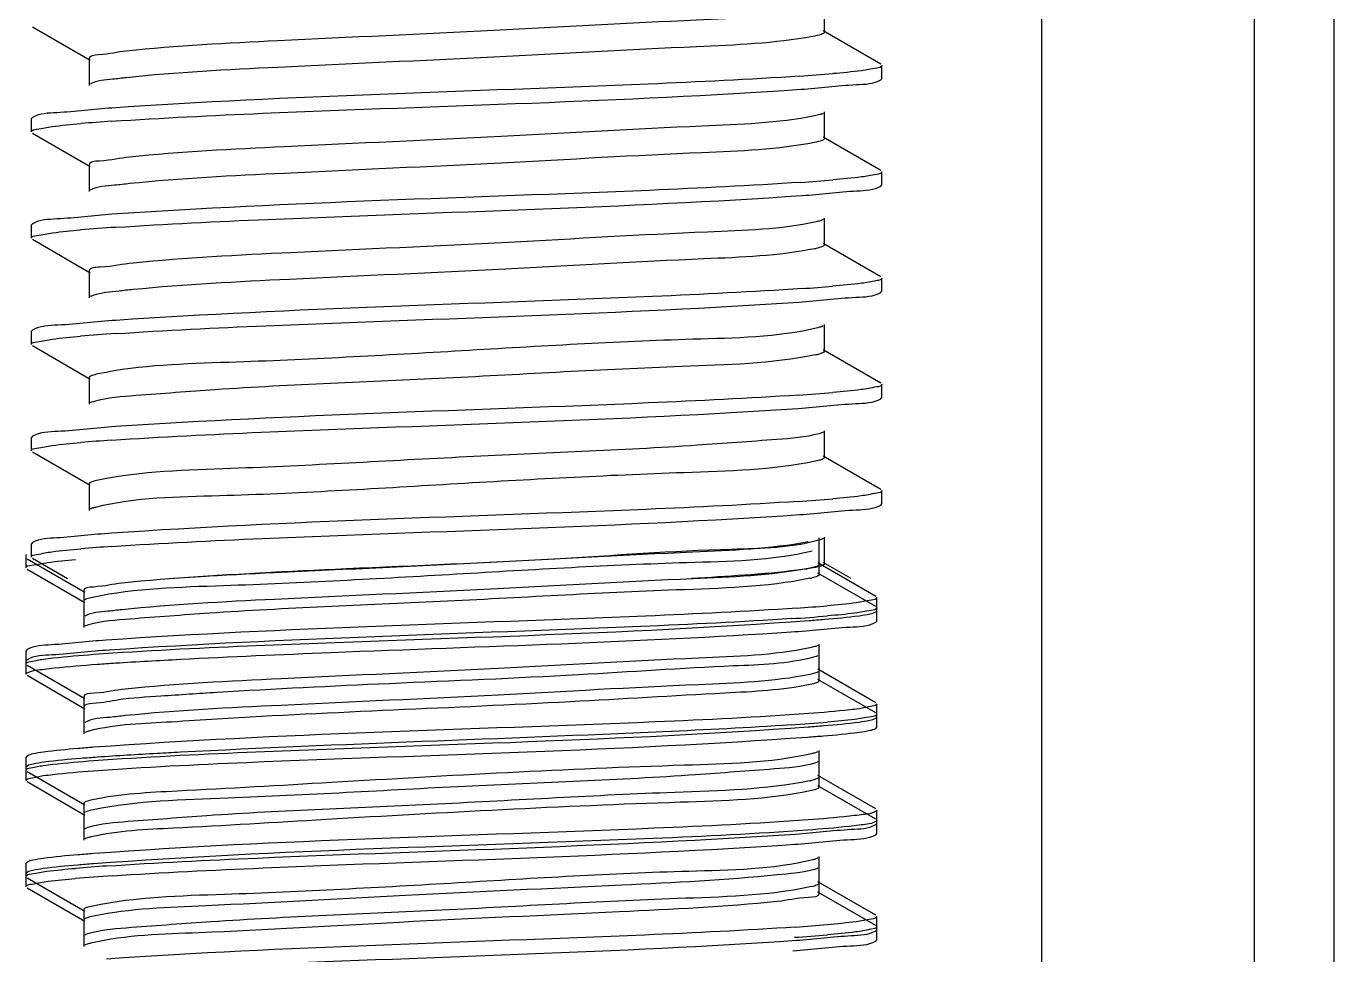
# Model space of a CAD drawing. Extents: x 4995099 to 5303443, y 4627657 to 4889583.
# Drawn here: x 5045816.2 to 5046182.3, y 4736606.9 to 4736867 of the extents above; entities that cross this region are included whole.
import ezdxf

# ---------------------------------------------------------------- set-up
doc = ezdxf.new("R2010")
doc.units = 0
doc.header["$LTSCALE"] = 1000
doc.header["$MEASUREMENT"] = 0
doc.layers.get('0').update_dxf_attribs({"color": 4, "linetype": 'CONTINUOUS'})

msp = doc.modelspace()

# ---------------------------------------------------------------- linework, layer by layer
at = {"linetype": 'Continuous'}
for p, q in [((5046100.42, 4737945.93), (5046100.42, 4732019.65)), ((5046159.95, 4737945.93), (5046159.95, 4732019.65)), ((5046182.28, 4737945.93), (5046182.28, 4732019.65)), ((5046039.66, 4736865.31), (5046039.66, 4736872.75)), ((5045817.93, 4736866.84), (5045834.08, 4736857.49)), ((5046055.49, 4736856.33), (5046039.34, 4736865.68)), ((5045833.76, 4736857.86), (5045833.76, 4736850.42)), ((5046055.77, 4736852.28), (5046055.77, 4736856)), ((5046055.77, 4736852.28), (5046055.77, 4736856)), ((5046055.49, 4736851.96), (5046055.77, 4736852.28)), ((5045817.93, 4736841.45), (5045817.64, 4736841.12)), ((5045817.64, 4736837.4), (5045817.64, 4736841.12)), ((5045817.64, 4736837.4), (5045817.64, 4736841.12)), ((5046039.66, 4736835.54), (5046039.66, 4736842.98)), ((5045817.93, 4736837.07), (5045834.08, 4736827.72)), ((5046055.49, 4736826.56), (5046039.34, 4736835.92)), ((5045833.76, 4736828.1), (5045833.76, 4736820.66)), ((5046055.77, 4736822.52), (5046055.77, 4736826.24)), ((5046055.77, 4736822.52), (5046055.77, 4736826.24)), ((5046055.49, 4736822.19), (5046055.77, 4736822.52)), ((5045817.93, 4736811.68), (5045817.64, 4736811.35)), ((5045817.64, 4736807.63), (5045817.64, 4736811.35)), ((5045817.64, 4736807.63), (5045817.64, 4736811.35)), ((5046039.66, 4736805.77), (5046039.66, 4736813.21)), ((5045817.93, 4736807.31), (5045834.08, 4736797.96)), ((5046055.49, 4736796.8), (5046039.34, 4736806.15)), ((5045833.76, 4736798.33), (5045833.76, 4736790.89)), ((5046055.77, 4736792.75), (5046055.77, 4736796.47)), ((5046055.77, 4736792.75), (5046055.77, 4736796.47)), ((5046055.49, 4736792.42), (5046055.77, 4736792.75)), ((5045817.93, 4736781.91), (5045817.64, 4736781.59)), ((5045817.64, 4736777.87), (5045817.64, 4736781.59)), ((5045817.64, 4736777.87), (5045817.64, 4736781.59)), ((5046039.66, 4736776.01), (5046039.66, 4736783.45)), ((5045817.93, 4736777.54), (5045834.08, 4736768.19)), ((5046055.49, 4736767.03), (5046039.34, 4736776.38)), ((5045833.76, 4736768.57), (5045833.76, 4736761.12)), ((5046055.77, 4736762.98), (5046055.77, 4736766.71)), ((5046055.77, 4736762.98), (5046055.77, 4736766.71)), ((5046055.49, 4736762.66), (5046055.77, 4736762.98)), ((5046039.66, 4736746.24), (5046039.66, 4736753.68)), ((5045817.93, 4736752.15), (5045817.64, 4736751.82)), ((5045817.64, 4736748.1), (5045817.64, 4736751.82)), ((5045817.64, 4736748.1), (5045817.64, 4736751.82)), ((5045817.93, 4736747.78), (5045834.08, 4736738.42)), ((5046038.15, 4736745.43), (5046037.14, 4736745.19)), ((5046055.49, 4736737.27), (5046039.34, 4736746.62)), ((5045833.76, 4736738.8), (5045833.76, 4736731.36)), ((5046055.77, 4736733.22), (5046055.77, 4736736.94)), ((5046055.49, 4736732.89), (5046055.77, 4736733.22)), ((5046038.18, 4736716.3), (5046038.18, 4736723.74)), ((5046039.66, 4736716.48), (5046039.66, 4736723.92)), ((5045817.93, 4736722.38), (5045817.64, 4736722.06)), ((5045817.64, 4736718.34), (5045817.64, 4736722.06)), ((5045817.64, 4736718.34), (5045817.64, 4736722.06)), ((5046038.18, 4736713.45), (5046038.18, 4736720.89)), ((5045816.16, 4736715.31), (5045816.16, 4736719.03)), ((5045816.16, 4736715.31), (5045816.16, 4736719.03)), ((5045816.44, 4736717.83), (5045832.6, 4736708.48)), ((5045817.93, 4736718.01), (5045827.77, 4736712.31)), ((5046038.48, 4736715.76), (5046037.17, 4736715.43)), ((5046054, 4736707.32), (5046037.85, 4736716.67)), ((5046047.18, 4736712.31), (5046039.34, 4736716.85)), ((5045816.44, 4736714.98), (5045832.6, 4736705.63)), ((5046054, 4736704.47), (5046037.85, 4736713.82)), ((5045832.27, 4736708.85), (5045832.27, 4736701.41)), ((5045832.27, 4736706.01), (5045832.27, 4736698.56)), ((5046054.29, 4736703.27), (5046054.29, 4736706.99)), ((5046054, 4736702.95), (5046054.29, 4736703.27)), ((5046054.29, 4736700.42), (5046054.29, 4736704.14)), ((5046054.29, 4736700.42), (5046054.29, 4736704.14)), ((5046054, 4736700.1), (5046054.29, 4736700.42)), ((5046038.18, 4736686.53), (5046038.18, 4736693.97)), ((5045816.44, 4736692.44), (5045816.16, 4736692.11)), ((5045816.16, 4736688.39), (5045816.16, 4736692.11)), ((5045816.16, 4736688.39), (5045816.16, 4736692.11)), ((5046038.18, 4736683.68), (5046038.18, 4736691.12)), ((5045816.44, 4736689.59), (5045816.16, 4736689.26)), ((5045816.16, 4736685.54), (5045816.16, 4736689.26)), ((5045816.16, 4736685.54), (5045816.16, 4736689.26)), ((5045816.44, 4736688.06), (5045832.6, 4736678.71)), ((5046054, 4736677.55), (5046037.85, 4736686.91)), ((5045816.44, 4736685.22), (5045832.6, 4736675.86)), ((5046036.62, 4736682.86), (5046035.64, 4736682.63)), ((5046054, 4736674.7), (5046037.85, 4736684.06)), ((5045832.27, 4736679.09), (5045832.27, 4736671.65)), ((5045832.27, 4736676.24), (5045832.27, 4736668.8)), ((5046054.29, 4736673.51), (5046054.29, 4736677.23)), ((5046054.29, 4736673.51), (5046054.29, 4736677.23)), ((5046054, 4736673.18), (5046054.29, 4736673.51)), ((5046054.29, 4736670.66), (5046054.29, 4736674.38)), ((5046054.29, 4736670.66), (5046054.29, 4736674.38)), ((5046054, 4736670.33), (5046054.29, 4736670.66)), ((5045816.44, 4736662.67), (5045816.16, 4736662.34)), ((5045816.16, 4736658.62), (5045816.16, 4736662.34)), ((5045816.16, 4736658.62), (5045816.16, 4736662.34)), ((5046038.18, 4736656.76), (5046038.18, 4736664.2)), ((5046038.18, 4736653.91), (5046038.18, 4736661.36)), ((5045816.44, 4736659.82), (5045816.16, 4736659.5)), ((5045816.16, 4736655.78), (5045816.16, 4736659.5)), ((5045816.16, 4736655.78), (5045816.16, 4736659.5)), ((5045816.44, 4736658.3), (5045832.6, 4736648.95)), ((5046054, 4736647.79), (5046037.85, 4736657.14)), ((5045816.44, 4736655.45), (5045832.6, 4736646.1)), ((5046054, 4736644.94), (5046037.85, 4736654.29)), ((5046036.96, 4736653.18), (5046035.68, 4736652.87)), ((5045832.27, 4736649.32), (5045832.27, 4736641.88)), ((5045832.27, 4736646.47), (5045832.27, 4736639.03)), ((5046054.29, 4736643.74), (5046054.29, 4736647.46)), ((5046054.29, 4736643.74), (5046054.29, 4736647.46)), ((5046054, 4736643.41), (5046054.29, 4736643.74)), ((5046054.29, 4736640.89), (5046054.29, 4736644.61)), ((5046054.29, 4736640.89), (5046054.29, 4736644.61)), ((5046054, 4736640.57), (5046054.29, 4736640.89)), ((5045816.44, 4736632.9), (5045816.16, 4736632.58)), ((5045816.16, 4736628.86), (5045816.16, 4736632.58)), ((5045816.16, 4736628.86), (5045816.16, 4736632.58)), ((5046038.18, 4736627), (5046038.18, 4736634.44)), ((5046038.18, 4736624.15), (5046038.18, 4736631.59)), ((5045816.44, 4736630.06), (5045816.16, 4736629.73)), ((5045816.16, 4736626.01), (5045816.16, 4736629.73)), ((5045816.16, 4736626.01), (5045816.16, 4736629.73)), ((5045816.44, 4736628.53), (5045832.6, 4736619.18)), ((5045816.44, 4736625.68), (5045832.6, 4736616.33)), ((5046036.41, 4736626.12), (5046035.6, 4736625.94)), ((5046054, 4736618.02), (5046037.85, 4736627.37)), ((5046054, 4736615.17), (5046037.85, 4736624.53)), ((5045832.27, 4736619.56), (5045832.27, 4736612.11)), ((5046054.29, 4736613.97), (5046054.29, 4736617.7)), ((5045832.27, 4736616.71), (5045832.27, 4736609.27)), ((5046054, 4736613.65), (5046054.29, 4736613.97)), ((5046054.29, 4736611.13), (5046054.29, 4736614.85)), ((5046054.29, 4736611.13), (5046054.29, 4736614.85)), ((5046054, 4736610.8), (5046054.29, 4736611.13))]:
    msp.add_line(p, q, dxfattribs=at)
for centre, radius, start, end in [((5045998.38, 4737372.63), 520.75, 273.7824, 274.8062), ((5045874.39, 4736328.78), 512.73, 93.8281, 94.8033), ((5045998.8, 4737337.66), 515.54, 273.8103, 274.8058), ((5045875.77, 4736281.8), 529.99, 93.7358, 94.8048), ((5046031.95, 4736829.54), 25.35, 281.4289, 282.338), ((5045999.23, 4737302.54), 510.17, 273.8417, 274.8037), ((5045875.63, 4736253.79), 528.24, 93.7444, 94.8051), ((5046032.74, 4736796.08), 21.58, 281.5727, 283.5086), ((5045998.01, 4737287.99), 525.43, 273.7577, 274.8062), ((5045874.24, 4736241.45), 510.75, 93.8386, 94.8036), ((5045997.85, 4737260.28), 527.49, 273.7478, 274.8056), ((5045874.36, 4736210.11), 512.33, 93.8302, 94.8034), ((5046031.15, 4736733.99), 22.06, 281.5584, 283.3366), ((5045997.75, 4737212.96), 510.06, 273.842, 274.8039), ((5045995.76, 4737235.2), 535.23, 273.7147, 274.7998), ((5045995.59, 4737207.58), 537.38, 273.7049, 274.7979), ((5046030.71, 4736679.34), 24.14, 281.4817, 282.6766), ((5045872.91, 4736120.24), 512.72, 93.8281, 94.8033), ((5045874.94, 4736091.7), 538.5, 93.6991, 94.7988), ((5045997.34, 4737128.7), 515.12, 273.8126, 274.8057), ((5045996.8, 4737132.72), 522.01, 273.7817, 274.8013)]:
    msp.add_arc(centre, radius, start, end, dxfattribs=at)
for points, knots in [([(5046036.41, 4736871.55), (5046025.69, 4736869.57), (5045995.74, 4736868.44), (5045945.88, 4736865.6), (5045892.63, 4736863.24), (5045858.3, 4736861.5), (5045844.19, 4736860.02)], [0, 0, 0, 0, 0.169916, 0.464788, 0.779028, 1, 1, 1, 1]), ([(5046036.41, 4736864.11), (5046025.69, 4736862.13), (5045995.74, 4736861), (5045945.88, 4736858.16), (5045892.63, 4736855.8), (5045858.3, 4736854.05), (5045844.19, 4736852.57)], [0, 0, 0, 0, 0.169916, 0.464788, 0.779028, 1, 1, 1, 1]), ([(5046039.66, 4736865.31), (5046039.66, 4736864.97), (5046038.16, 4736864.48), (5046037.23, 4736864.26), (5046036.41, 4736864.11)], [0, 0, 0, 0, 0.287813, 1, 1, 1, 1]), ([(5045844.19, 4736860.02), (5045841.58, 4736859.74), (5045839.11, 4736858.97), (5045833.75, 4736858.81), (5045833.76, 4736857.86)], [0, 0, 0, 0, 0.733736, 1, 1, 1, 1]), ([(5046055.77, 4736856), (5046055.77, 4736855.46), (5046052.9, 4736855.1), (5046051.44, 4736854.71), (5046049.99, 4736854.52)], [0, 0, 0, 0, 0.271384, 1, 1, 1, 1]), ([(5045844.19, 4736852.57), (5045842.92, 4736852.44), (5045839.57, 4736851.95), (5045835.94, 4736851.88), (5045834.08, 4736850.8)], [0, 0, 0, 0, 0.373853, 1, 1, 1, 1]), ([(5046032.73, 4736853.01), (5046018.61, 4736852.06), (5045954.41, 4736848.97), (5045890.14, 4736847.48), (5045840.14, 4736844.08)], [0, 0, 0, 0, 0.220263, 1, 1, 1, 1]), ([(5046033.06, 4736849.31), (5046038.25, 4736849.66), (5046045.53, 4736850.67), (5046053.46, 4736850.79), (5046055.49, 4736851.96)], [0, 0, 0, 0, 0.690508, 1, 1, 1, 1]), ([(5045840.16, 4736840.36), (5045854.23, 4736841.32), (5045918.53, 4736844.41), (5045982.91, 4736845.91), (5046033.06, 4736849.31)], [0, 0, 0, 0, 0.219081, 1, 1, 1, 1]), ([(5045840.14, 4736844.08), (5045835, 4736843.73), (5045827.79, 4736842.73), (5045819.93, 4736842.6), (5045817.93, 4736841.45)], [0, 0, 0, 0, 0.690323, 1, 1, 1, 1]), ([(5046036.91, 4736841.88), (5046026.56, 4736839.81), (5045997.09, 4736838.82), (5045947.7, 4736835.88), (5045894.23, 4736833.57), (5045859.52, 4736831.8), (5045845.12, 4736830.34)], [0, 0, 0, 0, 0.164798, 0.457724, 0.773903, 1, 1, 1, 1]), ([(5046039.33, 4736842.6), (5046039.05, 4736842.44), (5046038.24, 4736842.17), (5046037.41, 4736841.98), (5046036.91, 4736841.88)], [0, 0, 0, 0, 0.388853, 1, 1, 1, 1]), ([(5045817.64, 4736837.4), (5045817.64, 4736837.94), (5045820.51, 4736838.3), (5045821.96, 4736838.69), (5045823.4, 4736838.88)], [0, 0, 0, 0, 0.271489, 1, 1, 1, 1]), ([(5046036.91, 4736834.44), (5046026.56, 4736832.37), (5045997.09, 4736831.38), (5045947.7, 4736828.44), (5045894.23, 4736826.13), (5045859.52, 4736824.35), (5045845.12, 4736822.9)], [0, 0, 0, 0, 0.164798, 0.457724, 0.773903, 1, 1, 1, 1]), ([(5046039.66, 4736835.54), (5046039.66, 4736835.25), (5046038.42, 4736834.77), (5046037.61, 4736834.58), (5046036.91, 4736834.44)], [0, 0, 0, 0, 0.292777, 1, 1, 1, 1]), ([(5045845.12, 4736830.34), (5045842.28, 4736830.06), (5045839.61, 4736829.2), (5045833.75, 4736829.13), (5045833.76, 4736828.1)], [0, 0, 0, 0, 0.734506, 1, 1, 1, 1]), ([(5046055.77, 4736826.24), (5046055.77, 4736825.7), (5046052.92, 4736825.34), (5046051.48, 4736824.95), (5046050.04, 4736824.76)], [0, 0, 0, 0, 0.271538, 1, 1, 1, 1]), ([(5045845.12, 4736822.9), (5045843.72, 4736822.76), (5045840.07, 4736822.23), (5045836.1, 4736822.2), (5045834.08, 4736821.03)], [0, 0, 0, 0, 0.375724, 1, 1, 1, 1]), ([(5046033.06, 4736823.26), (5046018.95, 4736822.31), (5045954.65, 4736819.21), (5045890.28, 4736817.72), (5045840.16, 4736814.32)], [0, 0, 0, 0, 0.219643, 1, 1, 1, 1]), ([(5046033.41, 4736819.57), (5046038.52, 4736819.91), (5046045.68, 4736820.91), (5046053.49, 4736821.05), (5046055.49, 4736822.19)], [0, 0, 0, 0, 0.690201, 1, 1, 1, 1]), ([(5045841.23, 4736810.67), (5045855.4, 4736811.61), (5045919.46, 4736814.68), (5045983.59, 4736816.17), (5046033.41, 4736819.57)], [0, 0, 0, 0, 0.221375, 1, 1, 1, 1]), ([(5045840.16, 4736814.32), (5045835.02, 4736813.97), (5045827.8, 4736812.97), (5045819.94, 4736812.83), (5045817.93, 4736811.68)], [0, 0, 0, 0, 0.690341, 1, 1, 1, 1]), ([(5046037.36, 4736812.21), (5046027.4, 4736810.03), (5045998.41, 4736809.21), (5045949.52, 4736806.16), (5045895.85, 4736803.9), (5045860.78, 4736802.1), (5045846.08, 4736800.67)], [0, 0, 0, 0, 0.159658, 0.450626, 0.768754, 1, 1, 1, 1]), ([(5046039.33, 4736812.84), (5046039.09, 4736812.7), (5046038.44, 4736812.47), (5046037.77, 4736812.3), (5046037.36, 4736812.21)], [0, 0, 0, 0, 0.39781, 1, 1, 1, 1]), ([(5045817.64, 4736807.63), (5045817.64, 4736808.19), (5045820.59, 4736808.54), (5045822.07, 4736808.94), (5045823.55, 4736809.13)], [0, 0, 0, 0, 0.271035, 1, 1, 1, 1]), ([(5046036.97, 4736804.69), (5046026.78, 4736802.62), (5045997.67, 4736801.64), (5045948.75, 4736798.71), (5045895.42, 4736796.43), (5045860.65, 4736794.65), (5045846.08, 4736793.23)], [0, 0, 0, 0, 0.163103, 0.454144, 0.77037, 1, 1, 1, 1]), ([(5046039.66, 4736805.77), (5046039.66, 4736805.52), (5046038.65, 4736805.06), (5046037.95, 4736804.9), (5046037.36, 4736804.77)], [0, 0, 0, 0, 0.298854, 1, 1, 1, 1]), ([(5045846.08, 4736800.67), (5045843, 4736800.38), (5045840.13, 4736799.43), (5045833.76, 4736799.44), (5045833.76, 4736798.33)], [0, 0, 0, 0, 0.735116, 1, 1, 1, 1]), ([(5046055.77, 4736796.47), (5046055.77, 4736795.93), (5046052.93, 4736795.57), (5046051.49, 4736795.18), (5046050.06, 4736795)], [0, 0, 0, 0, 0.271601, 1, 1, 1, 1]), ([(5045846.08, 4736793.23), (5045844.78, 4736793.11), (5045841.03, 4736792.68), (5045837.22, 4736792.33), (5045834.86, 4736791.58)], [0, 0, 0, 0, 0.345444, 1, 1, 1, 1]), ([(5046033.41, 4736793.52), (5046019.45, 4736792.57), (5045955.4, 4736789.48), (5045891.26, 4736787.95), (5045841.23, 4736784.62)], [0, 0, 0, 0, 0.2181, 1, 1, 1, 1]), ([(5045834.86, 4736791.58), (5045834.71, 4736791.54), (5045834.44, 4736791.44), (5045834.19, 4736791.33), (5045834.08, 4736791.27)], [0, 0, 0, 0, 0.563324, 1, 1, 1, 1]), ([(5045841.13, 4736780.89), (5045855.17, 4736781.83), (5045918.94, 4736784.89), (5045982.79, 4736786.41), (5046032.45, 4736789.73)], [0, 0, 0, 0, 0.220392, 1, 1, 1, 1]), ([(5046032.45, 4736789.73), (5046037.78, 4736790.09), (5046045.26, 4736791.13), (5046053.41, 4736791.23), (5046055.49, 4736792.42)], [0, 0, 0, 0, 0.690998, 1, 1, 1, 1]), ([(5045841.23, 4736784.62), (5045835.83, 4736784.26), (5045828.28, 4736783.21), (5045820.03, 4736783.12), (5045817.93, 4736781.91)], [0, 0, 0, 0, 0.691204, 1, 1, 1, 1]), ([(5046037.78, 4736782.54), (5046026.4, 4736779.79), (5045992.8, 4736779.4), (5045938.04, 4736775.99), (5045882.59, 4736772.93), (5045848.3, 4736772.13), (5045836.27, 4736769.61)], [0, 0, 0, 0, 0.173919, 0.493974, 0.817428, 1, 1, 1, 1]), ([(5046039.33, 4736783.07), (5046039.14, 4736782.96), (5046038.62, 4736782.76), (5046038.09, 4736782.62), (5046037.78, 4736782.54)], [0, 0, 0, 0, 0.408003, 1, 1, 1, 1]), ([(5045817.64, 4736777.87), (5045817.64, 4736778.42), (5045820.58, 4736778.77), (5045822.05, 4736779.17), (5045823.53, 4736779.36)], [0, 0, 0, 0, 0.271101, 1, 1, 1, 1]), ([(5046037.07, 4736774.94), (5046024.82, 4736772.42), (5045990.06, 4736771.66), (5045934.22, 4736768.15), (5045883.12, 4736766.36), (5045850.39, 4736763.78), (5045838.97, 4736762.97), (5045835.18, 4736761.91)], [0, 0, 0, 0, 0.185394, 0.511906, 0.831666, 0.941677, 1, 1, 1, 1]), ([(5046039.66, 4736776.01), (5046039.66, 4736775.79), (5046038.86, 4736775.36), (5046038.26, 4736775.22), (5046037.78, 4736775.1)], [0, 0, 0, 0, 0.306365, 1, 1, 1, 1]), ([(5045836.27, 4736769.61), (5045835.63, 4736769.48), (5045834.88, 4736769.31), (5045833.76, 4736768.84), (5045833.76, 4736768.57)], [0, 0, 0, 0, 0.705027, 1, 1, 1, 1]), ([(5046032.45, 4736763.69), (5046018.43, 4736762.75), (5045954.66, 4736759.69), (5045890.82, 4736758.16), (5045841.13, 4736754.85)], [0, 0, 0, 0, 0.219978, 1, 1, 1, 1]), ([(5046055.77, 4736766.71), (5046055.77, 4736766.16), (5046052.87, 4736765.8), (5046051.41, 4736765.41), (5046049.94, 4736765.22)], [0, 0, 0, 0, 0.271246, 1, 1, 1, 1]), ([(5045835.18, 4736761.91), (5045834.96, 4736761.85), (5045834.59, 4736761.74), (5045834.23, 4736761.58), (5045834.08, 4736761.5)], [0, 0, 0, 0, 0.577171, 1, 1, 1, 1]), ([(5045840.04, 4736751.06), (5045854.02, 4736752.01), (5045918.11, 4736755.1), (5045982.28, 4736756.62), (5046032.33, 4736759.96)], [0, 0, 0, 0, 0.218278, 1, 1, 1, 1]), ([(5046032.33, 4736759.96), (5046037.69, 4736760.32), (5046045.21, 4736761.36), (5046053.4, 4736761.46), (5046055.49, 4736762.66)], [0, 0, 0, 0, 0.691085, 1, 1, 1, 1]), ([(5045841.13, 4736754.85), (5045835.75, 4736754.49), (5045828.23, 4736753.45), (5045820.02, 4736753.35), (5045817.93, 4736752.15)], [0, 0, 0, 0, 0.691128, 1, 1, 1, 1]), ([(5046038.15, 4736752.87), (5046034.31, 4736751.83), (5046022.82, 4736751), (5045990.01, 4736748.45), (5045938.94, 4736746.64), (5045883.2, 4736743.14), (5045848.53, 4736742.39), (5045836.33, 4736739.86)], [0, 0, 0, 0, 0.059025, 0.169477, 0.489312, 0.815208, 1, 1, 1, 1]), ([(5046039.33, 4736753.31), (5046039.18, 4736753.22), (5046038.79, 4736753.05), (5046038.39, 4736752.93), (5046038.15, 4736752.87)], [0, 0, 0, 0, 0.419644, 1, 1, 1, 1]), ([(5045817.64, 4736748.1), (5045817.64, 4736748.64), (5045820.49, 4736749), (5045821.93, 4736749.39), (5045823.37, 4736749.58)], [0, 0, 0, 0, 0.271575, 1, 1, 1, 1]), ([(5046037.14, 4736745.19), (5046025.06, 4736742.67), (5045990.69, 4736741.87), (5045935.13, 4736738.82), (5045880.4, 4736735.35), (5045846.84, 4736735.04), (5045835.54, 4736732.24)], [0, 0, 0, 0, 0.183095, 0.50716, 0.827184, 1, 1, 1, 1]), ([(5046039.66, 4736746.24), (5046039.66, 4736746.06), (5046039.04, 4736745.66), (5046038.54, 4736745.53), (5046038.15, 4736745.43)], [0, 0, 0, 0, 0.315715, 1, 1, 1, 1]), ([(5045836.33, 4736739.86), (5045835.68, 4736739.73), (5045834.91, 4736739.55), (5045833.76, 4736739.08), (5045833.76, 4736738.8)], [0, 0, 0, 0, 0.705588, 1, 1, 1, 1]), ([(5046055.77, 4736736.94), (5046055.77, 4736736.39), (5046052.85, 4736736.04), (5046051.38, 4736735.64), (5046049.91, 4736735.45)], [0, 0, 0, 0, 0.271149, 1, 1, 1, 1]), ([(5045835.54, 4736732.24), (5045835.25, 4736732.17), (5045834.75, 4736732.03), (5045834.27, 4736731.84), (5045834.08, 4736731.74)], [0, 0, 0, 0, 0.589215, 1, 1, 1, 1]), ([(5046032.33, 4736733.92), (5046018.17, 4736732.97), (5045954.08, 4736729.9), (5045889.91, 4736728.41), (5045840.04, 4736725.01)], [0, 0, 0, 0, 0.221088, 1, 1, 1, 1]), ([(5046032.72, 4736730.22), (5046037.99, 4736730.58), (5046045.38, 4736731.6), (5046053.44, 4736731.71), (5046055.49, 4736732.89)], [0, 0, 0, 0, 0.690779, 1, 1, 1, 1]), ([(5045840.14, 4736721.3), (5045854.17, 4736722.25), (5045918.36, 4736725.34), (5045982.63, 4736726.85), (5046032.72, 4736730.22)], [0, 0, 0, 0, 0.218769, 1, 1, 1, 1]), ([(5045840.04, 4736725.01), (5045834.93, 4736724.66), (5045827.75, 4736723.67), (5045819.93, 4736723.53), (5045817.93, 4736722.38)], [0, 0, 0, 0, 0.690244, 1, 1, 1, 1]), ([(5046038.48, 4736723.2), (5046030.53, 4736720.77), (5046005.27, 4736720.63), (5045961.35, 4736717.23), (5045909.11, 4736715.31), (5045873.54, 4736713.47), (5045857.42, 4736712.31)], [0, 0, 0, 0, 0.137438, 0.410761, 0.732679, 1, 1, 1, 1]), ([(5046039.33, 4736723.54), (5046039.22, 4736723.47), (5046038.94, 4736723.35), (5046038.65, 4736723.25), (5046038.48, 4736723.2)], [0, 0, 0, 0, 0.433013, 1, 1, 1, 1]), ([(5045817.64, 4736718.34), (5045817.64, 4736718.88), (5045820.51, 4736719.23), (5045821.95, 4736719.63), (5045823.39, 4736719.81)], [0, 0, 0, 0, 0.271506, 1, 1, 1, 1]), ([(5046036.24, 4736719.97), (5046024.81, 4736717.24), (5045991.19, 4736716.81), (5045936.42, 4736713.43), (5045881.03, 4736710.36), (5045846.79, 4736709.57), (5045834.78, 4736707.05)], [0, 0, 0, 0, 0.174525, 0.494592, 0.817709, 1, 1, 1, 1]), ([(5046035.08, 4736722.57), (5046024.47, 4736720.57), (5045994.67, 4736719.47), (5045944.95, 4736716.6), (5045891.63, 4736714.26), (5045857.18, 4736712.51), (5045842.98, 4736711.03)], [0, 0, 0, 0, 0.168355, 0.462634, 0.777465, 1, 1, 1, 1]), ([(5045816.16, 4736715.31), (5045816.16, 4736715.87), (5045819.14, 4736716.21), (5045820.63, 4736716.62), (5045822.13, 4736716.81)], [0, 0, 0, 0, 0.270914, 1, 1, 1, 1]), ([(5046038.17, 4736716.3), (5046038.17, 4736715.97), (5046036.76, 4736715.48), (5046035.86, 4736715.28), (5046035.08, 4736715.13)], [0, 0, 0, 0, 0.289227, 1, 1, 1, 1]), ([(5046039.66, 4736716.48), (5046039.66, 4736716.32), (5046039.2, 4736715.97), (5046038.79, 4736715.85), (5046038.48, 4736715.76)], [0, 0, 0, 0, 0.327438, 1, 1, 1, 1]), ([(5046035.57, 4736712.38), (5046023.29, 4736709.85), (5045988.48, 4736709.09), (5045932.59, 4736705.58), (5045881.48, 4736703.8), (5045848.79, 4736701.21), (5045837.41, 4736700.4), (5045833.65, 4736699.34)], [0, 0, 0, 0, 0.185736, 0.512591, 0.832304, 0.942068, 1, 1, 1, 1]), ([(5046035.08, 4736715.13), (5046024.47, 4736713.12), (5045994.67, 4736712.03), (5045944.95, 4736709.16), (5045891.63, 4736706.82), (5045857.18, 4736705.06), (5045842.98, 4736703.59)], [0, 0, 0, 0, 0.168355, 0.462634, 0.777465, 1, 1, 1, 1]), ([(5046037.17, 4736715.43), (5046035.51, 4736715.08), (5046023.96, 4736713.55), (5046012.35, 4736712.91), (5046002.44, 4736712.31)], [0, 0, 0, 0, 0.146271, 1, 1, 1, 1]), ([(5046038.17, 4736713.45), (5046038.17, 4736713.22), (5046037.35, 4736712.79), (5046036.73, 4736712.64), (5046036.24, 4736712.53)], [0, 0, 0, 0, 0.305231, 1, 1, 1, 1]), ([(5045842.98, 4736711.03), (5045840.31, 4736710.76), (5045837.77, 4736709.96), (5045832.27, 4736709.83), (5045832.27, 4736708.85)], [0, 0, 0, 0, 0.733984, 1, 1, 1, 1]), ([(5045834.78, 4736707.05), (5045834.14, 4736706.92), (5045833.39, 4736706.75), (5045832.27, 4736706.28), (5045832.27, 4736706.01)], [0, 0, 0, 0, 0.704981, 1, 1, 1, 1]), ([(5046054.29, 4736706.99), (5046054.29, 4736706.46), (5046051.45, 4736706.1), (5046050.01, 4736705.71), (5046048.58, 4736705.52)], [0, 0, 0, 0, 0.271618, 1, 1, 1, 1]), ([(5045842.98, 4736703.59), (5045841.67, 4736703.46), (5045838.24, 4736702.95), (5045834.5, 4736702.89), (5045832.6, 4736701.79)], [0, 0, 0, 0, 0.374443, 1, 1, 1, 1]), ([(5046031.92, 4736704.04), (5046017.82, 4736703.08), (5045953.37, 4736699.98), (5045888.83, 4736698.49), (5045838.55, 4736695.06)], [0, 0, 0, 0, 0.219056, 1, 1, 1, 1]), ([(5046030.44, 4736701.09), (5046016.37, 4736700.16), (5045952.7, 4736697.11), (5045888.94, 4736695.59), (5045839.4, 4736692.27)], [0, 0, 0, 0, 0.221096, 1, 1, 1, 1]), ([(5046035.27, 4736700.56), (5046036.72, 4736700.66), (5046041.45, 4736701.03), (5046046.18, 4736701.46), (5046049.43, 4736701.91)], [0, 0, 0, 0, 0.307404, 1, 1, 1, 1]), ([(5046054.29, 4736704.14), (5046054.29, 4736703.57), (5046051.25, 4736703.24), (5046049.73, 4736702.82), (5046048.21, 4736702.62)], [0, 0, 0, 0, 0.270633, 1, 1, 1, 1]), ([(5046049.43, 4736701.91), (5046050.43, 4736702.06), (5046051.95, 4736702.32), (5046053.52, 4736702.67), (5046054, 4736702.95)], [0, 0, 0, 0, 0.643343, 1, 1, 1, 1]), ([(5045833.65, 4736699.34), (5045833.44, 4736699.28), (5045833.08, 4736699.17), (5045832.74, 4736699.02), (5045832.6, 4736698.94)], [0, 0, 0, 0, 0.575377, 1, 1, 1, 1]), ([(5045835.08, 4736691.1), (5045849.41, 4736692.15), (5045916.15, 4736695.41), (5045982.98, 4736696.72), (5046035.27, 4736700.56)], [0, 0, 0, 0, 0.215167, 1, 1, 1, 1]), ([(5045859.33, 4736689.71), (5045873.39, 4736690.43), (5045930.39, 4736692.96), (5045987.44, 4736694.53), (5046030.32, 4736697.37)], [0, 0, 0, 0, 0.246725, 1, 1, 1, 1]), ([(5046030.32, 4736697.37), (5046035.81, 4736697.73), (5046043.49, 4736698.79), (5046051.87, 4736698.88), (5046054, 4736700.1)], [0, 0, 0, 0, 0.691433, 1, 1, 1, 1]), ([(5045838.55, 4736695.06), (5045833.44, 4736694.72), (5045826.26, 4736693.72), (5045818.44, 4736693.58), (5045816.44, 4736692.44)], [0, 0, 0, 0, 0.69024, 1, 1, 1, 1]), ([(5045839.4, 4736692.27), (5045834.08, 4736691.92), (5045826.64, 4736690.88), (5045818.51, 4736690.78), (5045816.44, 4736689.59)], [0, 0, 0, 0, 0.690899, 1, 1, 1, 1]), ([(5045820.98, 4736689.74), (5045821.87, 4736689.87), (5045826.56, 4736690.44), (5045831.27, 4736690.82), (5045835.08, 4736691.1)], [0, 0, 0, 0, 0.191294, 1, 1, 1, 1]), ([(5046035.57, 4736692.9), (5046025.33, 4736690.8), (5045996.01, 4736689.85), (5045946.77, 4736686.88), (5045893.24, 4736684.59), (5045858.42, 4736682.81), (5045843.92, 4736681.36)], [0, 0, 0, 0, 0.163231, 0.45556, 0.772333, 1, 1, 1, 1]), ([(5046036.62, 4736690.3), (5046029.36, 4736688.37), (5046007.11, 4736687.73), (5045967.7, 4736684.92), (5045919.41, 4736683.03), (5045885.69, 4736681.37), (5045869.6, 4736680.41)], [0, 0, 0, 0, 0.134666, 0.394603, 0.711038, 1, 1, 1, 1]), ([(5046037.85, 4736693.59), (5046037.58, 4736693.44), (5046036.81, 4736693.18), (5046036.04, 4736693), (5046035.57, 4736692.9)], [0, 0, 0, 0, 0.391472, 1, 1, 1, 1]), ([(5046037.85, 4736690.75), (5046037.69, 4736690.65), (5046037.28, 4736690.49), (5046036.86, 4736690.36), (5046036.62, 4736690.3)], [0, 0, 0, 0, 0.417945, 1, 1, 1, 1]), ([(5045816.16, 4736688.39), (5045816.16, 4736688.85), (5045818.52, 4736689.25), (5045819.77, 4736689.57), (5045820.98, 4736689.74)], [0, 0, 0, 0, 0.274518, 1, 1, 1, 1]), ([(5045816.16, 4736685.54), (5045816.16, 4736685.7), (5045817.98, 4736686.82), (5045819.63, 4736686.71), (5045821.24, 4736686.93)], [0, 0, 0, 0, 0.088423, 1, 1, 1, 1]), ([(5045821.24, 4736686.93), (5045822.18, 4736687.06), (5045827.1, 4736687.65), (5045832.05, 4736688.03), (5045836.05, 4736688.32)], [0, 0, 0, 0, 0.191301, 1, 1, 1, 1]), ([(5045836.05, 4736688.32), (5045837.75, 4736688.44), (5045845.51, 4736688.97), (5045853.27, 4736689.4), (5045859.33, 4736689.71)], [0, 0, 0, 0, 0.219258, 1, 1, 1, 1]), ([(5046038.17, 4736686.53), (5046038.17, 4736686.25), (5046037.01, 4736685.78), (5046036.23, 4736685.6), (5046035.57, 4736685.46)], [0, 0, 0, 0, 0.294502, 1, 1, 1, 1]), ([(5046035.57, 4736685.46), (5046025.33, 4736683.36), (5045996.01, 4736682.41), (5045946.77, 4736679.44), (5045893.24, 4736677.15), (5045858.42, 4736675.37), (5045843.92, 4736673.92)], [0, 0, 0, 0, 0.163231, 0.45556, 0.772333, 1, 1, 1, 1]), ([(5046038.17, 4736683.68), (5046038.17, 4736683.49), (5046037.53, 4736683.09), (5046037.02, 4736682.96), (5046036.62, 4736682.86)], [0, 0, 0, 0, 0.314301, 1, 1, 1, 1]), ([(5045843.92, 4736681.36), (5045841.01, 4736681.07), (5045838.28, 4736680.19), (5045832.27, 4736680.14), (5045832.27, 4736679.09)], [0, 0, 0, 0, 0.734699, 1, 1, 1, 1]), ([(5045869.6, 4736680.41), (5045864.36, 4736680.09), (5045855.44, 4736679.42), (5045842.97, 4736678.72), (5045837.22, 4736677.36), (5045832.28, 4736677.13), (5045832.28, 4736676.24)], [0, 0, 0, 0, 0.417623, 0.73271, 0.928797, 1, 1, 1, 1]), ([(5046035.64, 4736682.63), (5046027.82, 4736681), (5046005.26, 4736679.96), (5045950.02, 4736676.53), (5045902.53, 4736674.93), (5045869.6, 4736672.97)], [0, 0, 0, 0, 0.144135, 0.405017, 1, 1, 1, 1]), ([(5046049.43, 4736675.87), (5046048.53, 4736675.74), (5046043.82, 4736675.17), (5046039.09, 4736674.79), (5046035.27, 4736674.51)], [0, 0, 0, 0, 0.191409, 1, 1, 1, 1]), ([(5046054.29, 4736677.23), (5046054.29, 4736676.76), (5046051.9, 4736676.36), (5046050.65, 4736676.04), (5046049.43, 4736675.87)], [0, 0, 0, 0, 0.274374, 1, 1, 1, 1]), ([(5045843.92, 4736673.92), (5045842.49, 4736673.78), (5045838.74, 4736673.24), (5045834.66, 4736673.22), (5045832.6, 4736672.02)], [0, 0, 0, 0, 0.376256, 1, 1, 1, 1]), ([(5045869.6, 4736672.97), (5045865.36, 4736672.71), (5045853.51, 4736671.79), (5045841.44, 4736671.54), (5045834, 4736669.67)], [0, 0, 0, 0, 0.356375, 1, 1, 1, 1]), ([(5046035.27, 4736674.51), (5046020.91, 4736673.46), (5045954.18, 4736670.21), (5045887.35, 4736668.9), (5045835.08, 4736665.05)], [0, 0, 0, 0, 0.215475, 1, 1, 1, 1]), ([(5046035.1, 4736670.78), (5046036.57, 4736670.89), (5046041.33, 4736671.26), (5046046.1, 4736671.68), (5046049.38, 4736672.14)], [0, 0, 0, 0, 0.307307, 1, 1, 1, 1]), ([(5046054.29, 4736674.38), (5046054.29, 4736673.8), (5046051.21, 4736673.47), (5046049.68, 4736673.04), (5046048.14, 4736672.85)], [0, 0, 0, 0, 0.270505, 1, 1, 1, 1]), ([(5046049.38, 4736672.14), (5046050.39, 4736672.28), (5046051.93, 4736672.55), (5046053.51, 4736672.9), (5046054, 4736673.18)], [0, 0, 0, 0, 0.643758, 1, 1, 1, 1]), ([(5045834, 4736669.67), (5045833.72, 4736669.6), (5045833.24, 4736669.46), (5045832.78, 4736669.28), (5045832.6, 4736669.17)], [0, 0, 0, 0, 0.58755, 1, 1, 1, 1]), ([(5045835.01, 4736661.33), (5045849.32, 4736662.38), (5045916.02, 4736665.63), (5045982.82, 4736666.96), (5046035.1, 4736670.78)], [0, 0, 0, 0, 0.214881, 1, 1, 1, 1]), ([(5046030.32, 4736671.32), (5046018.39, 4736670.53), (5045961.4, 4736667.74), (5045904.37, 4736665.99), (5045859.33, 4736663.66)], [0, 0, 0, 0, 0.209609, 1, 1, 1, 1]), ([(5046034.94, 4736667.92), (5046036.42, 4736668.03), (5046041.23, 4736668.4), (5046046.03, 4736668.83), (5046049.34, 4736669.29)], [0, 0, 0, 0, 0.307278, 1, 1, 1, 1]), ([(5046049.34, 4736669.29), (5046050.36, 4736669.43), (5046051.91, 4736669.7), (5046053.51, 4736670.05), (5046054, 4736670.33)], [0, 0, 0, 0, 0.644096, 1, 1, 1, 1]), ([(5045835.08, 4736665.05), (5045833.63, 4736664.95), (5045828.92, 4736664.58), (5045824.22, 4736664.15), (5045820.98, 4736663.7)], [0, 0, 0, 0, 0.307527, 1, 1, 1, 1]), ([(5045834.97, 4736658.47), (5045849.25, 4736659.53), (5045915.91, 4736662.78), (5045982.67, 4736664.11), (5046034.94, 4736667.92)], [0, 0, 0, 0, 0.21463, 1, 1, 1, 1]), ([(5045820.98, 4736663.7), (5045819.99, 4736663.56), (5045818.47, 4736663.29), (5045816.92, 4736662.95), (5045816.44, 4736662.67)], [0, 0, 0, 0, 0.643047, 1, 1, 1, 1]), ([(5045821.24, 4736660.88), (5045820.19, 4736660.74), (5045818.59, 4736660.47), (5045816.95, 4736660.11), (5045816.44, 4736659.82)], [0, 0, 0, 0, 0.645001, 1, 1, 1, 1]), ([(5045820.96, 4736659.97), (5045821.86, 4736660.1), (5045826.53, 4736660.67), (5045831.22, 4736661.05), (5045835.01, 4736661.33)], [0, 0, 0, 0, 0.191288, 1, 1, 1, 1]), ([(5045836.05, 4736662.27), (5045834.53, 4736662.16), (5045829.59, 4736661.79), (5045824.64, 4736661.35), (5045821.24, 4736660.88)], [0, 0, 0, 0, 0.307563, 1, 1, 1, 1]), ([(5046036.01, 4736663.23), (5046024.4, 4736660.61), (5045979.19, 4736659.71), (5045920.17, 4736656.27), (5045865, 4736653.05), (5045842.54, 4736652), (5045834.76, 4736650.37)], [0, 0, 0, 0, 0.176934, 0.667357, 0.8818, 1, 1, 1, 1]), ([(5045859.33, 4736663.66), (5045857.17, 4736663.55), (5045849.4, 4736663.14), (5045841.64, 4736662.68), (5045836.05, 4736662.27)], [0, 0, 0, 0, 0.279122, 1, 1, 1, 1]), ([(5046037.85, 4736663.83), (5046037.62, 4736663.7), (5046037.01, 4736663.48), (5046036.39, 4736663.32), (5046036.01, 4736663.23)], [0, 0, 0, 0, 0.400787, 1, 1, 1, 1]), ([(5046037.85, 4736660.98), (5046037.73, 4736660.91), (5046037.43, 4736660.78), (5046037.12, 4736660.68), (5046036.95, 4736660.62)], [0, 0, 0, 0, 0.430757, 1, 1, 1, 1]), ([(5045816.16, 4736658.62), (5045816.16, 4736659.09), (5045818.51, 4736659.48), (5045819.76, 4736659.8), (5045820.96, 4736659.97)], [0, 0, 0, 0, 0.274578, 1, 1, 1, 1]), ([(5045816.16, 4736655.78), (5045816.16, 4736656.24), (5045818.51, 4736656.63), (5045819.75, 4736656.95), (5045820.95, 4736657.12)], [0, 0, 0, 0, 0.274628, 1, 1, 1, 1]), ([(5045820.95, 4736657.12), (5045821.84, 4736657.25), (5045826.5, 4736657.82), (5045831.18, 4736658.2), (5045834.97, 4736658.47)], [0, 0, 0, 0, 0.191274, 1, 1, 1, 1]), ([(5046036.95, 4736660.62), (5046033.29, 4736659.53), (5046022.02, 4736658.76), (5045989.5, 4736656.12), (5045938.33, 4736654.37), (5045882.27, 4736650.85), (5045847.28, 4736650.07), (5045834.92, 4736647.55)], [0, 0, 0, 0, 0.056631, 0.165562, 0.48509, 0.813078, 1, 1, 1, 1]), ([(5046035.52, 4736655.68), (5046023.13, 4736653.16), (5045988.11, 4736652.39), (5045932.01, 4736648.86), (5045880.83, 4736647.12), (5045848.35, 4736644.46), (5045837.1, 4736643.71), (5045833.46, 4736642.6)], [0, 0, 0, 0, 0.18717, 0.515415, 0.834912, 0.94366, 1, 1, 1, 1]), ([(5046038.17, 4736656.76), (5046038.17, 4736656.52), (5046037.23, 4736656.07), (5046036.56, 4736655.91), (5046036.01, 4736655.79)], [0, 0, 0, 0, 0.30098, 1, 1, 1, 1]), ([(5046038.17, 4736653.91), (5046038.17, 4736653.76), (5046037.7, 4736653.4), (5046037.27, 4736653.28), (5046036.96, 4736653.18)], [0, 0, 0, 0, 0.32566, 1, 1, 1, 1]), ([(5045834.76, 4736650.37), (5045834.13, 4736650.23), (5045833.38, 4736650.06), (5045832.27, 4736649.59), (5045832.27, 4736649.32)], [0, 0, 0, 0, 0.704878, 1, 1, 1, 1]), ([(5046035.68, 4736652.87), (5046023.75, 4736650.36), (5045978.19, 4736649.22), (5045918.86, 4736646), (5045864.01, 4736642.64), (5045841.91, 4736641.7), (5045834.4, 4736640)], [0, 0, 0, 0, 0.181368, 0.673276, 0.885489, 1, 1, 1, 1]), ([(5045834.92, 4736647.55), (5045834.25, 4736647.41), (5045833.46, 4736647.23), (5045832.27, 4736646.76), (5045832.27, 4736646.47)], [0, 0, 0, 0, 0.706338, 1, 1, 1, 1]), ([(5046054.29, 4736647.46), (5046054.29, 4736647.31), (5046052.54, 4736646.2), (5046050.93, 4736646.31), (5046049.38, 4736646.1)], [0, 0, 0, 0, 0.08904, 1, 1, 1, 1]), ([(5045833.46, 4736642.6), (5045833.3, 4736642.55), (5045833, 4736642.45), (5045832.71, 4736642.32), (5045832.6, 4736642.26)], [0, 0, 0, 0, 0.567761, 1, 1, 1, 1]), ([(5046035.1, 4736644.73), (5046020.73, 4736643.68), (5045954.03, 4736640.43), (5045887.23, 4736639.13), (5045835.02, 4736635.28)], [0, 0, 0, 0, 0.215876, 1, 1, 1, 1]), ([(5046031.6, 4736640.77), (5046036.78, 4736641.12), (5046044.05, 4736642.13), (5046051.98, 4736642.25), (5046054, 4736643.41)], [0, 0, 0, 0, 0.690486, 1, 1, 1, 1]), ([(5046049.34, 4736643.24), (5046048.42, 4736643.11), (5046043.64, 4736642.54), (5046038.83, 4736642.16), (5046034.94, 4736641.87)], [0, 0, 0, 0, 0.191503, 1, 1, 1, 1]), ([(5046049.38, 4736646.1), (5046048.47, 4736645.97), (5046043.73, 4736645.39), (5046038.96, 4736645.02), (5046035.1, 4736644.73)], [0, 0, 0, 0, 0.191489, 1, 1, 1, 1]), ([(5046054.29, 4736644.61), (5046054.29, 4736644.46), (5046052.52, 4736643.35), (5046050.91, 4736643.46), (5046049.34, 4736643.24)], [0, 0, 0, 0, 0.088878, 1, 1, 1, 1]), ([(5045834.4, 4736640), (5045834.03, 4736639.91), (5045833.42, 4736639.76), (5045832.82, 4736639.54), (5045832.6, 4736639.41)], [0, 0, 0, 0, 0.598372, 1, 1, 1, 1]), ([(5046034.94, 4736641.87), (5046020.55, 4736640.83), (5045953.89, 4736637.58), (5045887.13, 4736636.28), (5045834.97, 4736632.43)], [0, 0, 0, 0, 0.216262, 1, 1, 1, 1]), ([(5045838.68, 4736631.82), (5045852.75, 4736632.78), (5045917.06, 4736635.87), (5045981.44, 4736637.37), (5046031.6, 4736640.77)], [0, 0, 0, 0, 0.219101, 1, 1, 1, 1]), ([(5046031.23, 4736637.89), (5046036.51, 4736638.25), (5046043.89, 4736639.27), (5046051.95, 4736639.39), (5046054, 4736640.57)], [0, 0, 0, 0, 0.69074, 1, 1, 1, 1]), ([(5045835.02, 4736635.28), (5045833.57, 4736635.18), (5045828.88, 4736634.81), (5045824.19, 4736634.39), (5045820.96, 4736633.93)], [0, 0, 0, 0, 0.307545, 1, 1, 1, 1]), ([(5045840.2, 4736629.07), (5045854.29, 4736630), (5045917.97, 4736633.05), (5045981.72, 4736634.56), (5046031.23, 4736637.89)], [0, 0, 0, 0, 0.221595, 1, 1, 1, 1]), ([(5045820.96, 4736633.93), (5045819.98, 4736633.79), (5045818.47, 4736633.53), (5045816.92, 4736633.18), (5045816.44, 4736632.9)], [0, 0, 0, 0, 0.642914, 1, 1, 1, 1]), ([(5045834.97, 4736632.43), (5045833.53, 4736632.32), (5045828.85, 4736631.95), (5045824.17, 4736631.54), (5045820.95, 4736631.08)], [0, 0, 0, 0, 0.307554, 1, 1, 1, 1]), ([(5046036.41, 4736633.56), (5046025.13, 4736630.75), (5045991.58, 4736630.46), (5045936.86, 4736626.97), (5045881.28, 4736623.93), (5045846.88, 4736623.13), (5045834.8, 4736620.61)], [0, 0, 0, 0, 0.172561, 0.492576, 0.816781, 1, 1, 1, 1]), ([(5046037.85, 4736634.06), (5046037.67, 4736633.96), (5046037.19, 4736633.77), (5046036.7, 4736633.63), (5046036.41, 4736633.56)], [0, 0, 0, 0, 0.411412, 1, 1, 1, 1]), ([(5045816.16, 4736628.86), (5045816.16, 4736629.4), (5045819.02, 4736629.76), (5045820.47, 4736630.15), (5045821.91, 4736630.34)], [0, 0, 0, 0, 0.27149, 1, 1, 1, 1]), ([(5045820.95, 4736631.08), (5045819.97, 4736630.94), (5045818.46, 4736630.68), (5045816.92, 4736630.33), (5045816.44, 4736630.06)], [0, 0, 0, 0, 0.642806, 1, 1, 1, 1]), ([(5046026.45, 4736629.31), (5046011.99, 4736627.87), (5045977.28, 4736626.09), (5045923.89, 4736623.79), (5045874.68, 4736620.87), (5045845.34, 4736619.87), (5045835.03, 4736617.81)], [0, 0, 0, 0, 0.227338, 0.543381, 0.835579, 1, 1, 1, 1]), ([(5046037.85, 4736631.21), (5046037.44, 4736630.98), (5046033.65, 4736629.96), (5046029.82, 4736629.64), (5046026.45, 4736629.31)], [0, 0, 0, 0, 0.122773, 1, 1, 1, 1]), ([(5045816.16, 4736626.01), (5045816.16, 4736626.58), (5045819.22, 4736626.92), (5045820.75, 4736627.34), (5045822.29, 4736627.54)], [0, 0, 0, 0, 0.270512, 1, 1, 1, 1]), ([(5046035.6, 4736625.94), (5046023.41, 4736623.41), (5045988.76, 4736622.66), (5045933.05, 4736619.16), (5045881.98, 4736617.35), (5045849.16, 4736614.81), (5045837.65, 4736613.96), (5045833.8, 4736612.93)], [0, 0, 0, 0, 0.184655, 0.51041, 0.830262, 0.940815, 1, 1, 1, 1]), ([(5046038.17, 4736624.15), (5046038.18, 4736623.09), (5046032.12, 4736623.05), (5046029.38, 4736622.16), (5046026.45, 4736621.87)], [0, 0, 0, 0, 0.265249, 1, 1, 1, 1]), ([(5046038.17, 4736627), (5046038.17, 4736626.79), (5046037.43, 4736626.37), (5046036.86, 4736626.23), (5046036.41, 4736626.12)], [0, 0, 0, 0, 0.309013, 1, 1, 1, 1]), ([(5045834.8, 4736620.61), (5045834.16, 4736620.47), (5045833.4, 4736620.3), (5045832.27, 4736619.83), (5045832.27, 4736619.56)], [0, 0, 0, 0, 0.705158, 1, 1, 1, 1]), ([(5046026.45, 4736621.87), (5046011.74, 4736620.41), (5045976.48, 4736618.6), (5045922.44, 4736616.36), (5045873.3, 4736613.18), (5045844.18, 4736612.51), (5045834.31, 4736610.21)], [0, 0, 0, 0, 0.230362, 0.549996, 0.842071, 1, 1, 1, 1]), ([(5045835.03, 4736617.81), (5045834.33, 4736617.67), (5045833.52, 4736617.48), (5045832.27, 4736617), (5045832.27, 4736616.71)], [0, 0, 0, 0, 0.707444, 1, 1, 1, 1]), ([(5046054.29, 4736617.7), (5046054.29, 4736617.16), (5046051.44, 4736616.8), (5046050, 4736616.41), (5046048.56, 4736616.22)], [0, 0, 0, 0, 0.271549, 1, 1, 1, 1]), ([(5046031.6, 4736614.72), (5046017.49, 4736613.77), (5045953.19, 4736610.67), (5045888.8, 4736609.18), (5045838.68, 4736605.77)], [0, 0, 0, 0, 0.219594, 1, 1, 1, 1]), ([(5046031.81, 4736611.02), (5046036.94, 4736611.37), (5046044.15, 4736612.36), (5046052, 4736612.5), (5046054, 4736613.65)], [0, 0, 0, 0, 0.690306, 1, 1, 1, 1]), ([(5046054.29, 4736614.85), (5046054.29, 4736614.29), (5046051.34, 4736613.94), (5046049.86, 4736613.54), (5046048.37, 4736613.35)], [0, 0, 0, 0, 0.271056, 1, 1, 1, 1]), ([(5045833.8, 4736612.93), (5045833.56, 4736612.87), (5045833.15, 4736612.75), (5045832.75, 4736612.58), (5045832.6, 4736612.49)], [0, 0, 0, 0, 0.581026, 1, 1, 1, 1]), ([(5045834.31, 4736610.21), (5045833.96, 4736610.13), (5045833.38, 4736609.98), (5045832.81, 4736609.76), (5045832.6, 4736609.64)], [0, 0, 0, 0, 0.595892, 1, 1, 1, 1]), ([(5045838.64, 4736602.05), (5045852.74, 4736603.01), (5045917.13, 4736606.11), (5045981.6, 4736607.6), (5046031.81, 4736611.02)], [0, 0, 0, 0, 0.219208, 1, 1, 1, 1]), ([(5046030.83, 4736608.1), (5046036.2, 4736608.46), (5046043.72, 4736609.5), (5046051.92, 4736609.6), (5046054, 4736610.8)], [0, 0, 0, 0, 0.69105, 1, 1, 1, 1])]:
    msp.add_open_spline(points, degree=3, knots=knots, dxfattribs=at)
for points in [[(5046049.99, 4736854.52), (5046047.34, 4736854.18), (5046044.68, 4736853.93), (5046042.01, 4736853.7)], [(5045823.4, 4736838.88), (5045826.08, 4736839.23), (5045828.77, 4736839.48), (5045831.46, 4736839.7)], [(5046050.04, 4736824.76), (5046047.37, 4736824.41), (5046044.68, 4736824.16), (5046041.99, 4736823.94)], [(5045823.55, 4736809.13), (5045826.15, 4736809.47), (5045828.76, 4736809.71), (5045831.37, 4736809.93)], [(5046050.06, 4736795), (5046047.36, 4736794.65), (5046044.66, 4736794.4), (5046041.95, 4736794.17)], [(5045823.53, 4736779.36), (5045826.14, 4736779.7), (5045828.76, 4736779.94), (5045831.38, 4736780.17)], [(5046049.94, 4736765.22), (5046047.32, 4736764.88), (5046044.68, 4736764.63), (5046042.03, 4736764.41)], [(5045823.37, 4736749.58), (5045826.06, 4736749.93), (5045828.76, 4736750.18), (5045831.47, 4736750.41)], [(5046049.91, 4736735.45), (5046047.29, 4736735.11), (5046044.67, 4736734.87), (5046042.04, 4736734.64)], [(5045823.39, 4736719.81), (5045826.07, 4736720.16), (5045828.77, 4736720.41), (5045831.46, 4736720.64)], [(5045822.13, 4736716.81), (5045824.73, 4736717.14), (5045827.33, 4736717.39), (5045829.94, 4736717.61)], [(5046048.58, 4736705.52), (5046045.88, 4736705.17), (5046043.17, 4736704.92), (5046040.46, 4736704.69)], [(5046048.21, 4736702.62), (5046045.66, 4736702.3), (5046043.1, 4736702.06), (5046040.54, 4736701.85)], [(5046048.14, 4736672.85), (5046045.61, 4736672.53), (5046043.08, 4736672.3), (5046040.54, 4736672.08)], [(5045821.91, 4736630.34), (5045824.59, 4736630.68), (5045827.28, 4736630.93), (5045829.97, 4736631.16)], [(5045822.29, 4736627.54), (5045824.82, 4736627.85), (5045827.35, 4736628.09), (5045829.89, 4736628.31)], [(5046048.56, 4736616.22), (5046045.88, 4736615.87), (5046043.19, 4736615.62), (5046040.5, 4736615.39)], [(5046048.37, 4736613.35), (5046045.75, 4736613.01), (5046043.13, 4736612.77), (5046040.5, 4736612.54)]]:
    msp.add_open_spline(points, degree=3, dxfattribs=at)

doc.saveas('drawing.dxf')
